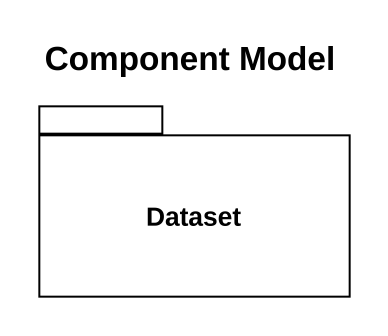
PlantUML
@startuml
title Component Model
package Dataset {
}
@enduml
